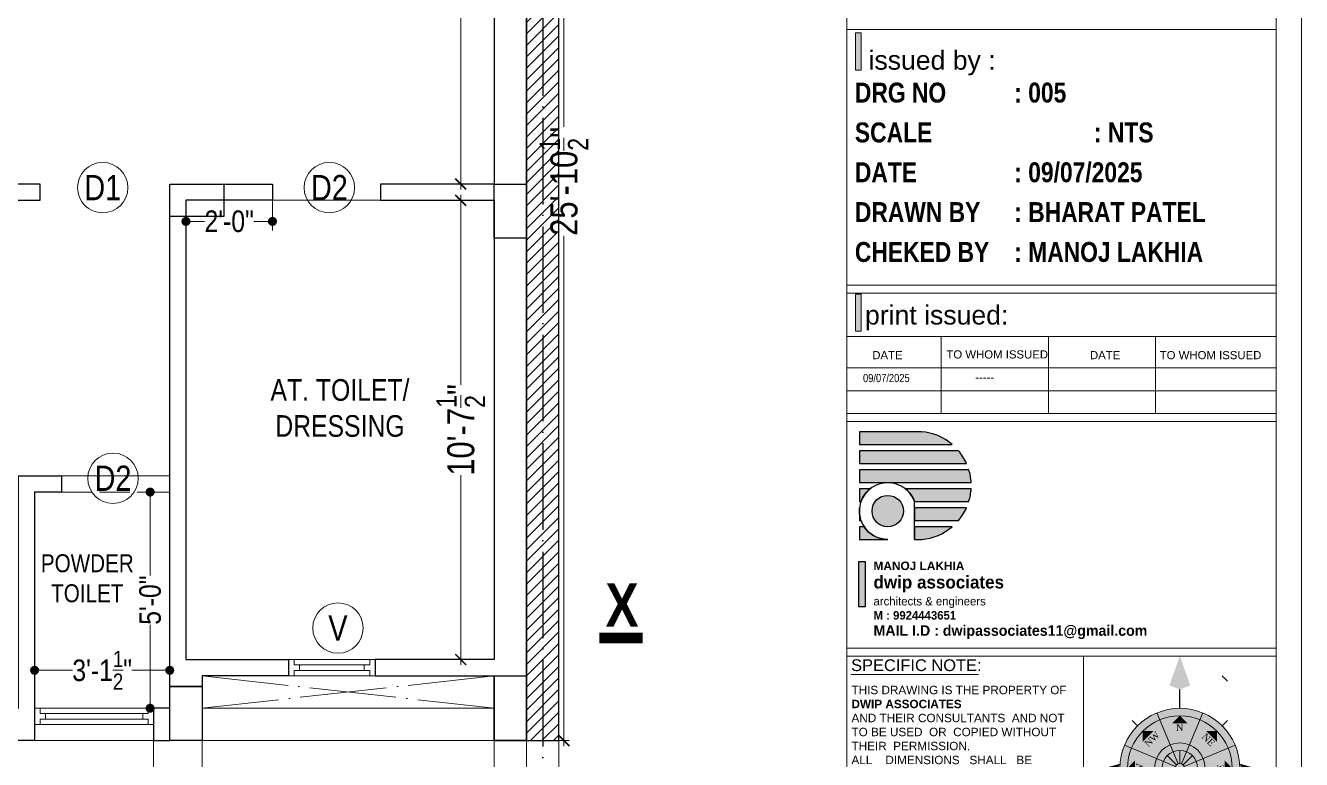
# Model space of a CAD drawing. Header units: millimetres. Extents: x 56222 to 163527, y -177397 to -121287.
# Drawn here: x 158563.5 to 158917.6, y -176637.9 to -176434.2 of the extents above; entities that cross this region are included whole.
import ezdxf
from ezdxf.enums import TextEntityAlignment as Align

# ---------------------------------------------------------------- set-up
doc = ezdxf.new("R2010")
doc.units = ezdxf.units.MM
doc.header["$MEASUREMENT"] = 0
doc.header["$PDMODE"] = 35
doc.linetypes.add('ACAD_ISO02W100', pattern=[15, 12, -3])
doc.linetypes.add('ACAD_ISO04W100', pattern=[30, 24, -3, 0, -3])
doc.layers.get('Defpoints').update_dxf_attribs({"color": 220})
for name, color, linetype, lineweight in [('COLUMN', 1, 'Continuous', 30), ('FIRST FLOOR ( DIM )', 250, 'Continuous', 9), ('GROUND FLOOR', 7, 'Continuous', 9), ('GROUND FLOOR  ( HATCH )', 251, 'Continuous', 9), ('GROUND FLOOR ( DW_RAIL )', 7, 'Continuous', 9), ('plot boundary', 26, 'Continuous', 30), ('SECOND FLOOR', 7, 'Continuous', 9), ('SECOND FLOOR  ( PLINE )', 251, 'Continuous', 30), ('SECOND FLOOR ( DIM )', 7, 'Continuous', 9), ('SECOND FLOOR ( PLine )', 7, 'Continuous', 30), ('SECOND FLOOR ( TEXT )', 7, 'Continuous', 9), ('SECTION', 7, 'Continuous', 9), ('STAIRCASE', 45, 'Continuous', 25), ('X_PLOT', 1, 'Continuous', 9), ('X_SHEET', 7, 'Continuous', 9)]:
    doc.layers.add(name, color=color, linetype=linetype, lineweight=lineweight)
doc.styles.add('Cn BT~6', font='swissc.ttf', dxfattribs={"height": 6})
doc.styles.add("Cn_BT_0'-0", font='swissc.ttf')
doc.styles.add('Cn_BT_7', font='swissc.ttf', dxfattribs={"height": 7})
doc.styles.add('Cn_BT_7½', font='swissc.ttf', dxfattribs={"height": 7.5})
doc.styles.add('DUTCH801', font='dutcheb.ttf', dxfattribs={"height": 6.5})
doc.styles.add('KATHA', font='swissc.ttf')
doc.styles.get("Standard").update_dxf_attribs({"font": 'arial.ttf', "height": 6})
doc.dimstyles.new('Cn BT~6', dxfattribs={"dimtxt": 0.18, "dimasz": 2.5, "dimexe": 2.5, "dimexo": 0, "dimgap": 0.09, "dimtad": 0, "dimdec": 3, "dimzin": 3, "dimdsep": 46, "dimlunit": 4, "dimtxsty": 'Cn BT~6', "dimblk": 'DOT', "dimcen": 0.09, "dimdle": 2, "dimclrd": 250, "dimclre": 250, "dimclrt": 5, "dimadec": 0, "dimazin": 0, "dimtfac": 0.75, "dimtdec": 3, "dimtofl": 0, "dimtmove": 0, "dimatfit": 3, "dimfxl": 1, "dimtolj": 1, "dimtzin": 0, "dimlwd": 15, "dimlwe": 15, "dimarcsym": 0})
doc.dimstyles.new('Cn_BT_7½', dxfattribs={"dimtxt": 9, "dimasz": 3, "dimexe": 1.5, "dimexo": 0, "dimgap": 0.09, "dimtad": 0, "dimdec": 3, "dimzin": 3, "dimdsep": 46, "dimlunit": 4, "dimtxsty": 'Cn_BT_7½', "dimblk": 'ARCHTICK', "dimcen": 0.09, "dimdle": 1.5, "dimclrd": 251, "dimclre": 251, "dimclrt": 14, "dimadec": 0, "dimazin": 0, "dimtfac": 0.75, "dimtdec": 3, "dimtofl": 0, "dimtmove": 0, "dimatfit": 3, "dimfxl": 0, "dimtolj": 1, "dimtzin": 0, "dimlwd": 15, "dimlwe": 15, "dimarcsym": 0})

# ---------------------------------------------------------------- blocks, each defined once
blk = doc.blocks.new('_ArchTick')
at = {"color": 0, "linetype": 'ByBlock', "const_width": 0.15}
blk.add_lwpolyline([(-0.5, -0.5), (0.5, 0.5)], dxfattribs=at)
blk = doc.blocks.new('*D403')
at = {"layer": 'Defpoints', "color": 0, "transparency": 16777216}
for p in [(158702.566966666, -176322.2007037727), (158698.066966666, -176632.7007037727), (158712.9553042001, -176632.7007037727)]:
    blk.add_point(p, dxfattribs=at)
at = {"layer": 'SECOND FLOOR ( DIM )', "color": 251, "lineweight": 15, "transparency": 16777216}
for p, q in [((158712.9553042001, -176320.7007037727), (158712.9553042001, -176462.2973920844)), ((158702.566966666, -176322.2007037727), (158714.4553042001, -176322.2007037727)), ((158712.9553042001, -176634.2007037727), (158712.9553042001, -176492.6040154611)), ((158698.066966666, -176632.7007037727), (158714.4553042001, -176632.7007037727))]:
    blk.add_line(p, q, dxfattribs=at)
at = {"layer": 'SECOND FLOOR ( DIM )', "color": 251, "lineweight": 15, "transparency": 16777216, "xscale": 3, "yscale": 3, "zscale": 3}
for p, rotation in [((158712.9553042001, -176322.2007037727), 90), ((158712.9553042001, -176632.7007037727), 270)]:
    blk.add_blockref('_ArchTick', p, dxfattribs=dict(at, rotation=rotation))
at = {"layer": 'SECOND FLOOR ( DIM )', "color": 14, "transparency": 16777216, "insert": (158712.9553042001, -176477.4507037727), "char_height": 7.5, "attachment_point": 5, "rotation": 90, "style": 'Cn_BT_7½'}
blk.add_mtext('\\A1;25\'-10{\\H0.750000x;\\S1/2;}"', dxfattribs=at)
blk = doc.blocks.new('*D402')
at = {"layer": 'Defpoints', "color": 0, "transparency": 16777216}
for p in [(158693.566966666, -176482.7007037727), (158684.3224684507, -176610.2007037727), (158693.566966666, -176610.2007037727)]:
    blk.add_point(p, dxfattribs=at)
at = {"layer": 'SECOND FLOOR ( DIM )', "color": 251, "lineweight": 15, "transparency": 16777216}
for p, q in [((158684.3224684507, -176481.2007037727), (158684.3224684507, -176533.9175219545)), ((158693.566966666, -176482.7007037727), (158682.8224684507, -176482.7007037727)), ((158684.3224684507, -176611.7007037727), (158684.3224684507, -176558.9838855909)), ((158693.566966666, -176610.2007037727), (158682.8224684507, -176610.2007037727))]:
    blk.add_line(p, q, dxfattribs=at)
at = {"layer": 'SECOND FLOOR ( DIM )', "color": 251, "lineweight": 15, "transparency": 16777216, "xscale": 3, "yscale": 3, "zscale": 3}
for p, rotation in [((158684.3224684507, -176482.7007037727), 90), ((158684.3224684507, -176610.2007037727), 270)]:
    blk.add_blockref('_ArchTick', p, dxfattribs=dict(at, rotation=rotation))
at = {"layer": 'SECOND FLOOR ( DIM )', "color": 14, "transparency": 16777216, "insert": (158684.3224684507, -176546.4507037727), "char_height": 7.5, "attachment_point": 5, "rotation": 90, "style": 'Cn_BT_7½'}
blk.add_mtext('\\A1;10\'-7{\\H0.750000x;\\S1/2;}"', dxfattribs=at)
blk = doc.blocks.new('*D401')
at = {"layer": 'Defpoints', "color": 0, "transparency": 16777216}
for p in [(158693.566966666, -176326.7007037727), (158684.3224684507, -176478.2007037727), (158693.566966666, -176478.2007037727)]:
    blk.add_point(p, dxfattribs=at)
at = {"layer": 'SECOND FLOOR ( DIM )', "color": 251, "lineweight": 15, "transparency": 16777216}
for p, q in [((158684.3224684507, -176325.2007037727), (158684.3224684507, -176389.9175219546)), ((158693.566966666, -176326.7007037727), (158682.8224684507, -176326.7007037727)), ((158684.3224684507, -176479.7007037727), (158684.3224684507, -176414.9838855909)), ((158693.566966666, -176478.2007037727), (158682.8224684507, -176478.2007037727))]:
    blk.add_line(p, q, dxfattribs=at)
at = {"layer": 'SECOND FLOOR ( DIM )', "color": 251, "lineweight": 15, "transparency": 16777216, "xscale": 3, "yscale": 3, "zscale": 3}
for p, rotation in [((158684.3224684507, -176326.7007037727), 90), ((158684.3224684507, -176478.2007037727), 270)]:
    blk.add_blockref('_ArchTick', p, dxfattribs=dict(at, rotation=rotation))
at = {"layer": 'SECOND FLOOR ( DIM )', "color": 14, "transparency": 16777216, "insert": (158684.3224684507, -176402.4507037727), "char_height": 7.5, "attachment_point": 5, "rotation": 90, "style": 'Cn_BT_7½'}
blk.add_mtext('\\A1;12\'-7{\\H0.750000x;\\S1/2;}"', dxfattribs=at)
blk = doc.blocks.new('NORTH')
h = blk.add_hatch(color=9)
h.set_gradient(color1=(201, 201, 201), color2=(237, 237, 237), one_color=1, tint=0.9300000071525574, name='SPHERICAL')
edge = h.paths.add_edge_path()
edge.add_arc((329168.3621632035, -156620.0577519589), 24.14051075117318, 0, 360)
at = {"layer": 'X_SHEET'}
for color, points in [(224, [(329168.3937840788, -156574.8264257577), (329168.3734990569, -156588.3563374316), (329164.1479372866, -156586.6587594029)]), (230, [(329172.604132083, -156586.6714375416), (329168.3734990569, -156588.3563374316), (329168.3937840788, -156574.8264257577)]), (47, [(329165.3133689479, -156601.9569072046), (329168.3621632043, -156598.9172412079), (329171.4018292008, -156601.9660354646)]), (47, [(329153.429538835, -156609.3919497874), (329153.4359934898, -156605.0867582552), (329157.7411850221, -156605.0932129096)]), (47, [(329179.0279653758, -156605.1251275897), (329183.333156908, -156605.1315822445), (329183.3267022532, -156609.4367737767)]), (224, [(329143.4240205843, -156619.9287936278), (329144.2671044365, -156618.2362868549), (329138.3503037065, -156619.9364005112)]), (230, [(329144.2721756926, -156621.6187647733), (329143.4240205843, -156619.9287936278), (329138.3503037065, -156619.9364005112)]), (47, [(329147.2216738365, -156620.0292261466), (329150.2704680939, -156616.9895601498), (329150.2613398336, -156623.078020403)]), (47, [(329186.4538796975, -156623.0974179562), (329186.4630079575, -156617.0089577027), (329189.502673954, -156620.0577519591)]), (230, [(329192.4521507145, -156621.6187647733), (329193.3003058228, -156619.9287936278), (329198.3740227006, -156619.9364005112)]), (224, [(329193.3003058228, -156619.9287936278), (329192.4572219706, -156618.2362868549), (329198.3740227006, -156619.9364005112)]), (47, [(329153.3911695001, -156634.9839216731), (329153.3976241551, -156630.6787301413), (329157.6963610327, -156634.9903763278)]), (47, [(329178.9831413864, -156635.0222910077), (329183.2947875729, -156630.7235541302), (329183.2883329185, -156635.0287456625)]), (47, [(329171.3792621133, -156638.1585729527), (329165.2908018605, -156638.149444693), (329168.3304678571, -156641.1982389501)]), (230, [(329166.6755984594, -156644.1335473365), (329168.3655696049, -156644.9817024448), (329168.3579627215, -156650.0554193226)]), (224, [(329168.3655696049, -156644.9817024448), (329170.0580763778, -156644.1386185926), (329168.3579627215, -156650.0554193226)])]:
    blk.add_hatch(color=color, dxfattribs=at).paths.add_polyline_path(points)
at = {"color": 254, "lineweight": 5}
for p, q in [((329185.432082057, -156582.8466500555), (329187.5534024005, -156584.9679703991)), ((329167.0348499589, -156618.7304387143), (329163.2884406234, -156614.9840293787)), ((329168.3621632035, -156618.1806475668), (329168.3621632035, -156612.8824246743)), ((329169.6894764482, -156618.7304387143), (329173.4358857837, -156614.9840293787)), ((329166.4850588114, -156620.0577519589), (329161.186835919, -156620.0577519589)), ((329170.2392675956, -156620.0577519589), (329175.5374904882, -156620.0577519589)), ((329167.0348499589, -156621.3850652036), (329163.2884406234, -156625.1314745391)), ((329168.3621632035, -156621.934856351), (329168.3621632035, -156627.2330792435)), ((329169.6894764482, -156621.3850652036), (329173.4358857837, -156625.1314745391))]:
    blk.add_line(p, q, dxfattribs=at)
at = {"color": 250, "lineweight": 9}
for p, q in [((329167.6438264519, -156618.3235336306), (329159.1239896908, -156597.7548281713)), ((329169.0804999553, -156618.3235336306), (329177.6003367161, -156597.7548281712)), ((329151.3035802034, -156602.9878331054), (329149.1822598599, -156600.8665127618)), ((329185.432082057, -156602.9878331054), (329187.5534024005, -156600.8665127618)), ((329146.0592394161, -156610.8195784457), (329166.6279448753, -156619.3394152072)), ((329170.0963815318, -156619.3394152072), (329190.665086991, -156610.8195784457)), ((329146.0592394161, -156629.2959254722), (329166.6279448753, -156620.7760887106)), ((329170.0963815318, -156620.7760887106), (329190.665086991, -156629.2959254722)), ((329159.1239896906, -156642.3606757465), (329167.643826452, -156621.7919702872)), ((329177.6003367164, -156642.3606757465), (329169.0804999552, -156621.7919702872)), ((329151.3035802034, -156637.1276708124), (329149.1822598599, -156639.248991156)), ((329185.432082057, -156637.1276708124), (329187.5534024005, -156639.248991156))]:
    blk.add_line(p, q, dxfattribs=at)
at = {"color": 1}
blk.add_line((329171.108042077, -156626.6868899763), (329169.0804999553, -156621.7919702872), dxfattribs=at)
at = {"lineweight": 9}
for radius in [24.14051075117318, 21.14051075117984, 10.17532728460417, 7.17532728461083, 1.877104392100591]:
    blk.add_circle((329168.3621632035, -156620.0577519589), radius, dxfattribs=at)
at = {"layer": 'X_SHEET', "color": 29, "linetype": 'Continuous', "lineweight": 25}
blk.add_line((329168.3621632035, -156595.9172412077), (329168.3734990569, -156588.3563374316), dxfattribs=at)
at = {"layer": 'X_SHEET', "color": 26, "linetype": 'ByBlock', "lineweight": -2, "style": 'DUTCH801'}
for s, rotation, p in [('NW', 44.91409808832454, (329156.1914607405, -156607.3916111174)), ('N', 359.9140980894007, (329168.303544484, -156602.3570721998)), ('SE', 44.91409808832454, (329178.9328209858, -156630.5113682479)), ('S', 359.9140980894007, (329168.4133798605, -156634.9479959616))]:
    blk.add_text(s, height=2.7, rotation=rotation, dxfattribs=at).set_placement(p, align=Align.TOP_CENTER)
for s, rotation, p in [('NE', 314.9140980888976, (329178.9289929538, -156609.5513213008)), ('W', 89.91409808963222, (329153.4522928761, -156619.9590685183)), ('E', 89.91409808963222, (329186.0556431458, -156619.7610153191)), ('SW', 314.9140980888976, (329156.3279463934, -156632.6537724308))]:
    blk.add_text(s, height=2.7, rotation=rotation, dxfattribs=at).set_placement(p, align=Align.CENTER)
blk = doc.blocks.new('logo')
at = {"layer": 'STAIRCASE', "linetype": 'Continuous', "ltscale": 15}
h = blk.add_hatch(color=0, dxfattribs=at)
edge = h.paths.add_edge_path()
edge.add_line((52190.17701092365, -8438.837444591703), (52131.53455873378, -8438.837444591703))
edge.add_line((52131.53455873378, -8438.837444591703), (52131.53455873378, -8450.837444591703))
edge.add_line((52131.53455873378, -8450.837444591703), (52219.13353665334, -8450.837444591703))
edge.add_arc((52186.07938607487, -8489.66187546931), 50.98934499907119, 49.58975698155604, 85.39060465791819)
edge = h.paths.add_edge_path()
edge.add_line((52225.03581458451, -8456.763395546865), (52131.53455873378, -8456.763395546865))
edge.add_line((52131.53455873378, -8456.763395546865), (52131.53455873378, -8468.763395546865))
edge.add_line((52131.53455873378, -8468.763395546865), (52232.58924352859, -8468.763395546865))
edge.add_arc((52186.07938607487, -8489.66187546932), 50.98934499907353, 24.19602448674761, 40.1808997135473)
edge = h.paths.add_edge_path()
edge.add_line((52234.82091538775, -8474.689346502026), (52131.53455873378, -8474.689346502026))
edge.add_line((52131.53455873378, -8474.689346502026), (52131.53455873378, -8486.689346502026))
edge.add_line((52131.53455873378, -8486.689346502026), (52236.98201248032, -8486.689346502026))
edge.add_arc((52186.07938607487, -8489.661875469319), 50.98934499907579, 3.342070423068783, 17.07602453624784)
edge = h.paths.add_edge_path()
edge.add_line((52236.98312466052, -8492.615297457187), (52174.84297450418, -8492.615297457187))
edge.add_arc((52158.31490960281, -8513.686848498464), 26.78035086904048, 19.80006977347449, 51.890136656870425, ccw=False)
edge.add_line((52183.51201567423, -8504.615297457187), (52234.82678061332, -8504.615297457187))
edge.add_arc((52186.07938607487, -8489.66187546931), 50.98934499906755, 342.9464344103156, 356.6794360763926)
edge = h.paths.add_edge_path()
edge.add_line((52232.59782423588, -8510.541248412348), (52183.51201567423, -8510.541248412348))
edge.add_line((52183.51201567423, -8510.541248412348), (52183.51201567423, -8522.541248412348))
edge.add_line((52183.51201567423, -8522.541248412348), (52225.0519422947, -8522.541248412348))
edge.add_arc((52186.07938607487, -8489.66187546933), 50.98934499906079, 319.847196360396, 335.8275113473365)
edge = h.paths.add_edge_path()
edge.add_line((52219.15596601582, -8528.46719936751), (52183.51201567423, -8528.46719936751))
edge.add_line((52183.51201567423, -8528.46719936751), (52183.51201567423, -8540.46719936751))
edge.add_line((52183.51201567423, -8540.46719936751), (52190.40747653529, -8540.46719936751))
edge.add_arc((52186.07938607487, -8489.661875469317), 50.98934499906522, 274.8692539683935, 310.44335165766)
edge = h.paths.add_edge_path()
edge.add_line((52135.98268130251, -8528.46719936751), (52131.53455873377, -8528.46719936751))
edge.add_line((52131.53455873377, -8528.46719936751), (52131.53455873377, -8540.46719936751))
edge.add_line((52131.53455873377, -8540.46719936751), (52158.31490960281, -8540.46719936751))
edge.add_arc((52158.31490960281, -8513.686848498468), 26.78035086904129, 213.4981649148924, 270, ccw=False)
edge = h.paths.add_edge_path()
edge.add_line((52131.53455873377, -8513.686848498492), (52131.53455873377, -8522.541248412348))
edge.add_line((52131.53455873377, -8522.541248412348), (52133.04067776811, -8522.541248412348))
edge.add_arc((52158.31490960281, -8513.686848498477), 26.78035086904143, 180.0000000000311, 199.3070467286024, ccw=False)
edge = h.paths.add_edge_path()
edge.add_line((52131.71994028967, -8510.541248412348), (52131.53455873377, -8510.541248412348))
edge.add_line((52131.53455873377, -8510.541248412348), (52131.53455873377, -8513.686848498484))
edge.add_arc((52158.31490960281, -8513.686848498512), 26.78035086904129, 173.2545084101257, 179.9999999999416, ccw=False)
edge = h.paths.add_edge_path()
edge.add_line((52141.78684470145, -8492.615297457187), (52131.53455873378, -8492.615297457187))
edge.add_line((52131.53455873378, -8492.615297457187), (52131.53455873377, -8504.615297457187))
edge.add_line((52131.53455873377, -8504.615297457187), (52133.11780353139, -8504.615297457187))
edge.add_arc((52158.31490960281, -8513.686848498464), 26.7803508690404, 128.1098633431295, 160.1999302265254, ccw=False)
edge = h.paths.add_edge_path()
edge.add_arc((52158.31490960281, -8513.686848498468), 14.78035086904056, 0, 360)
at = {"layer": 'STAIRCASE', "color": 0, "linetype": 'Continuous', "ltscale": 15}
blk.add_line((52183.51201567423, -8540.46719936751), (52183.51201567423, -8504.615297457187), dxfattribs=at)
for points in [[(52190.17701092365, -8438.837444591703), (52131.53455873378, -8438.837444591703), (52131.53455873378, -8450.837444591703), (52219.13353665334, -8450.837444591703, 0.157493798181066)], [(52225.03581458451, -8456.763395546865), (52131.53455873378, -8456.763395546865), (52131.53455873378, -8468.763395546865), (52232.58924352859, -8468.763395546865, 0.06986049528061673)], [(52234.82091538775, -8474.689346502026), (52131.53455873378, -8474.689346502026), (52131.53455873378, -8486.689346502026), (52236.98201248032, -8486.689346502026, 0.05999751561566156)], [(52141.78684470145, -8492.615297457187), (52131.53455873378, -8492.615297457187), (52131.53455873377, -8504.615297457187), (52133.11780353139, -8504.615297457187, -0.1409416100228862)], [(52236.98312466052, -8492.615297457187), (52174.84297450418, -8492.615297457187, -0.1409416100228862), (52183.51201567423, -8504.615297457187), (52234.82678061332, -8504.615297457187, 0.05999334482245701)], [(52131.71994028967, -8510.541248412348), (52131.53455873377, -8510.541248412348), (52131.53455873377, -8513.686848498484, -0.02944126149860299)], [(52131.53455873377, -8513.686848498492), (52131.53455873377, -8522.541248412348), (52133.04067776811, -8522.541248412348, -0.08444273766313098)], [(52232.59782423588, -8510.541248412348), (52183.51201567423, -8510.541248412348), (52183.51201567423, -8522.541248412348), (52225.0519422947, -8522.541248412348, 0.06984050039736454)], [(52135.98268130251, -8528.46719936751), (52131.53455873377, -8528.46719936751), (52131.53455873377, -8540.46719936751), (52158.31490960281, -8540.46719936751, -0.251655065199232)], [(52219.15596601582, -8528.46719936751), (52183.51201567423, -8528.46719936751), (52183.51201567423, -8540.46719936751), (52190.40747653529, -8540.46719936751, 0.1564800313930307)]]:
    blk.add_lwpolyline(points, format="xyb", close=True, dxfattribs=at)
blk.add_circle((52158.31490960281, -8513.686848498468), 14.78035086904056, dxfattribs=at)
blk.add_arc((52158.31490960281, -8513.686848498468), 26.78035086904056, 19.8000697734819, 270, dxfattribs=at)
blk = doc.blocks.new('*D393')
at = {"layer": 'Defpoints', "color": 0, "transparency": 16777216}
for p in [(158599.066966666, -176632.7007037727), (158612.566966666, -176632.7007037727), (158612.566966666, -176644.8731624866)]:
    blk.add_point(p, dxfattribs=at)
at = {"layer": 'SECOND FLOOR ( DIM )', "color": 251, "lineweight": 15, "transparency": 16777216}
for p, q in [((158599.066966666, -176632.7007037727), (158599.066966666, -176646.3731624866)), ((158612.566966666, -176632.7007037727), (158612.566966666, -176646.3731624866)), ((158597.566966666, -176644.8731624866), (158614.066966666, -176644.8731624866)), ((158605.816966666, -176644.8731624866), (158606.0431490628, -176654.1546713114)), ((158606.0431490628, -176654.1546713114), (158606.2231490628, -176654.1546713114))]:
    blk.add_line(p, q, dxfattribs=at)
at = {"layer": 'SECOND FLOOR ( DIM )', "color": 251, "lineweight": 15, "transparency": 16777216, "xscale": 3, "yscale": 3, "zscale": 3, "rotation": 180}
blk.add_blockref('_ArchTick', (158599.066966666, -176644.8731624866), dxfattribs=at)
at = {"layer": 'SECOND FLOOR ( DIM )', "color": 251, "lineweight": 15, "transparency": 16777216, "xscale": 3, "yscale": 3, "zscale": 3}
blk.add_blockref('_ArchTick', (158612.566966666, -176644.8731624866), dxfattribs=at)
at = {"layer": 'SECOND FLOOR ( DIM )', "color": 14, "transparency": 16777216, "insert": (158616.2725646472, -176654.1546713114), "char_height": 7.5, "attachment_point": 5, "style": 'Cn_BT_7½'}
blk.add_mtext('\\A1;1\'-1{\\H0.750000x;\\S1/2;}"', dxfattribs=at)
blk = doc.blocks.new('*D392')
at = {"layer": 'Defpoints', "color": 0, "transparency": 16777216}
for p in [(158612.566966666, -176632.7007037727), (158693.566966666, -176632.7007037727), (158693.566966666, -176644.8731624866)]:
    blk.add_point(p, dxfattribs=at)
at = {"layer": 'SECOND FLOOR ( DIM )', "color": 251, "lineweight": 15, "transparency": 16777216}
for p, q in [((158612.566966666, -176632.7007037727), (158612.566966666, -176646.3731624866)), ((158693.566966666, -176632.7007037727), (158693.566966666, -176646.3731624866)), ((158611.066966666, -176644.8731624866), (158644.5492069257, -176644.8731624866)), ((158695.066966666, -176644.8731624866), (158661.5847264063, -176644.8731624866))]:
    blk.add_line(p, q, dxfattribs=at)
at = {"layer": 'SECOND FLOOR ( DIM )', "color": 251, "lineweight": 15, "transparency": 16777216, "xscale": 3, "yscale": 3, "zscale": 3, "rotation": 180}
blk.add_blockref('_ArchTick', (158612.566966666, -176644.8731624866), dxfattribs=at)
at = {"layer": 'SECOND FLOOR ( DIM )', "color": 251, "lineweight": 15, "transparency": 16777216, "xscale": 3, "yscale": 3, "zscale": 3}
blk.add_blockref('_ArchTick', (158693.566966666, -176644.8731624866), dxfattribs=at)
at = {"layer": 'SECOND FLOOR ( DIM )', "color": 14, "transparency": 16777216, "insert": (158653.066966666, -176644.8731624866), "char_height": 7.5, "attachment_point": 5, "style": 'Cn_BT_7½'}
blk.add_mtext('\\A1;6\'-9"', dxfattribs=at)
blk = doc.blocks.new('*D391')
at = {"layer": 'Defpoints', "color": 0, "transparency": 16777216}
for p in [(158693.566966666, -176632.7007037727), (158702.566966666, -176632.7007037727), (158702.566966666, -176644.8731624866)]:
    blk.add_point(p, dxfattribs=at)
at = {"layer": 'SECOND FLOOR ( DIM )', "color": 251, "lineweight": 15, "transparency": 16777216}
for p, q in [((158693.566966666, -176632.7007037727), (158693.566966666, -176646.3731624866)), ((158702.566966666, -176632.7007037727), (158702.566966666, -176646.3731624866)), ((158692.066966666, -176644.8731624866), (158694.412031601, -176644.8731624866)), ((158704.066966666, -176644.8731624866), (158701.7219017309, -176644.8731624866))]:
    blk.add_line(p, q, dxfattribs=at)
at = {"layer": 'SECOND FLOOR ( DIM )', "color": 251, "lineweight": 15, "transparency": 16777216, "xscale": 3, "yscale": 3, "zscale": 3, "rotation": 180}
blk.add_blockref('_ArchTick', (158693.566966666, -176644.8731624866), dxfattribs=at)
at = {"layer": 'SECOND FLOOR ( DIM )', "color": 251, "lineweight": 15, "transparency": 16777216, "xscale": 3, "yscale": 3, "zscale": 3}
blk.add_blockref('_ArchTick', (158702.566966666, -176644.8731624866), dxfattribs=at)
at = {"layer": 'SECOND FLOOR ( DIM )', "color": 14, "transparency": 16777216, "insert": (158698.066966666, -176644.8731624866), "char_height": 7.5, "attachment_point": 5, "style": 'Cn_BT_7½'}
blk.add_mtext('\\A1;9"', dxfattribs=at)
blk = doc.blocks.new('_Dot')
at = {"color": 0, "linetype": 'ByBlock', "lineweight": -2}
blk.add_line((-0.5, 0), (-1, 0), dxfattribs=at)
at = {"color": 0, "linetype": 'ByBlock', "const_width": 0.5}
blk.add_lwpolyline([(-0.25, 0, 1), (0.25, 0, 1)], format="xyb", close=True, dxfattribs=at)
blk = doc.blocks.new('*D388')
at = {"layer": 'Defpoints', "color": 0, "transparency": 16777216}
for p in [(158566.066966666, -176605.7007037727), (158603.566966666, -176605.7007037727), (158603.566966666, -176613.174989566)]:
    blk.add_point(p, dxfattribs=at)
at = {"layer": 'SECOND FLOOR ( DIM )', "color": 250, "lineweight": 15, "transparency": 16777216}
for p, q in [((158566.066966666, -176605.7007037727), (158566.066966666, -176615.674989566)), ((158603.566966666, -176605.7007037727), (158603.566966666, -176615.674989566)), ((158568.566966666, -176613.174989566), (158576.6191744582, -176613.174989566)), ((158601.066966666, -176613.174989566), (158593.0147588738, -176613.174989566))]:
    blk.add_line(p, q, dxfattribs=at)
at = {"layer": 'SECOND FLOOR ( DIM )', "color": 250, "lineweight": 15, "transparency": 16777216, "xscale": 2.5, "yscale": 2.5, "zscale": 2.5, "rotation": 180}
blk.add_blockref('_Dot', (158566.066966666, -176613.174989566), dxfattribs=at)
at = {"layer": 'SECOND FLOOR ( DIM )', "color": 250, "lineweight": 15, "transparency": 16777216, "xscale": 2.5, "yscale": 2.5, "zscale": 2.5}
blk.add_blockref('_Dot', (158603.566966666, -176613.174989566), dxfattribs=at)
at = {"layer": 'SECOND FLOOR ( DIM )', "color": 5, "transparency": 16777216, "insert": (158584.816966666, -176613.174989566), "char_height": 6, "attachment_point": 5, "style": 'Cn BT~6'}
blk.add_mtext('\\A1;3\'-1{\\H0.750000x;\\S1/2;}"', dxfattribs=at)
blk = doc.blocks.new('*D387')
at = {"layer": 'Defpoints', "color": 0, "transparency": 16777216}
for p in [(158598.1306848388, -176563.7007037727), (158603.566966666, -176563.7007037727), (158603.566966666, -176623.7007037727)]:
    blk.add_point(p, dxfattribs=at)
at = {"layer": 'SECOND FLOOR ( DIM )', "color": 250, "lineweight": 15, "transparency": 16777216}
for p, q in [((158603.566966666, -176563.7007037727), (158595.6306848388, -176563.7007037727)), ((158598.1306848388, -176566.2007037727), (158598.1306848388, -176586.8529115649)), ((158598.1306848388, -176621.2007037727), (158598.1306848388, -176600.5484959805)), ((158603.566966666, -176623.7007037727), (158595.6306848388, -176623.7007037727))]:
    blk.add_line(p, q, dxfattribs=at)
at = {"layer": 'SECOND FLOOR ( DIM )', "color": 250, "lineweight": 15, "transparency": 16777216, "xscale": 2.5, "yscale": 2.5, "zscale": 2.5}
for p, rotation in [((158598.1306848388, -176563.7007037727), 90), ((158598.1306848388, -176623.7007037727), 270)]:
    blk.add_blockref('_Dot', p, dxfattribs=dict(at, rotation=rotation))
at = {"layer": 'SECOND FLOOR ( DIM )', "color": 5, "transparency": 16777216, "insert": (158598.1306848388, -176593.7007037727), "char_height": 6, "attachment_point": 5, "rotation": 90, "style": 'Cn BT~6'}
blk.add_mtext('\\A1;5\'-0"', dxfattribs=at)
blk = doc.blocks.new('*D385')
at = {"layer": 'Defpoints', "color": 0, "transparency": 16777216}
for p in [(158608.066966666, -176482.7007037727), (158632.066966666, -176482.7007037727), (158632.066966666, -176488.565923721)]:
    blk.add_point(p, dxfattribs=at)
at = {"layer": 'SECOND FLOOR ( DIM )', "color": 250, "lineweight": 15, "transparency": 16777216}
for p, q in [((158608.066966666, -176482.7007037727), (158608.066966666, -176491.065923721)), ((158632.066966666, -176482.7007037727), (158632.066966666, -176491.065923721)), ((158610.566966666, -176488.565923721), (158613.2386549776, -176488.565923721)), ((158629.566966666, -176488.565923721), (158626.8952783543, -176488.565923721))]:
    blk.add_line(p, q, dxfattribs=at)
at = {"layer": 'SECOND FLOOR ( DIM )', "color": 250, "lineweight": 15, "transparency": 16777216, "xscale": 2.5, "yscale": 2.5, "zscale": 2.5, "rotation": 180}
blk.add_blockref('_Dot', (158608.066966666, -176488.565923721), dxfattribs=at)
at = {"layer": 'SECOND FLOOR ( DIM )', "color": 250, "lineweight": 15, "transparency": 16777216, "xscale": 2.5, "yscale": 2.5, "zscale": 2.5}
blk.add_blockref('_Dot', (158632.066966666, -176488.565923721), dxfattribs=at)
at = {"layer": 'SECOND FLOOR ( DIM )', "color": 5, "transparency": 16777216, "insert": (158620.066966666, -176488.565923721), "char_height": 6, "attachment_point": 5, "style": 'Cn BT~6'}
blk.add_mtext('\\A1;2\'-0"', dxfattribs=at)

msp = doc.modelspace()

# ---------------------------------------------------------------- hatches: boundary and pattern name
at = {"layer": 'GROUND FLOOR  ( HATCH )'}
h = msp.add_hatch(dxfattribs=at)
h.set_pattern_fill('ANSI31', color=6, scale=18, style=0)
h.set_pattern_definition([(45, (42170.88101755944, -14013.52631788212), (-1.590990257669732, 1.590990257669732), [])])
h.paths.add_polyline_path([(158711.5669556173, -176289.2007037727), (158702.5669666659, -176289.2007037727), (158702.5669666659, -176632.7007148213), (158711.5669556173, -176632.7007148213)])
at = {"layer": 'STAIRCASE', "linetype": 'Continuous', "ltscale": 15}
msp.add_hatch(color=251, dxfattribs=at).paths.add_polyline_path([(158794.806949949, -176583.0019551351), (158796.5278026379, -176583.0019551351), (158796.5278026379, -176595.587196007), (158794.806949949, -176595.587196007)])
at = {"layer": 'X_SHEET', "ltscale": 0.25}
h = msp.add_hatch(color=0, dxfattribs=at)
h.dxf.hatch_style = 1
h.paths.add_polyline_path([(158795.4348982169, -176436.2671085034), (158793.8328383226, -176436.2671085034), (158793.8328383226, -176446.5713185876), (158795.4348982169, -176446.5713185876)])
h = msp.add_hatch(color=0, dxfattribs=at)
h.dxf.hatch_style = 1
h.paths.add_polyline_path([(158795.4314664269, -176508.7400238195), (158793.8294065327, -176508.7400238195), (158793.8294065327, -176519.0442339038), (158795.4314664269, -176519.0442339038)])

# ---------------------------------------------------------------- linework, layer by layer
at = {"layer": 'COLUMN'}
for points in [[(158618.5669530368, -176478.2007037727), (158618.5669530368, -176487.2007037727), (158603.5669530368, -176487.2007037727), (158603.5669530368, -176478.2007037727)], [(158693.5669530368, -176478.2007037727), (158702.5669530368, -176478.2007037727), (158702.5669530368, -176493.2007037727), (158693.5669530368, -176493.2007037727)], [(158693.566966666, -176614.7007037727), (158702.566966666, -176614.7007037727), (158702.566966666, -176632.7007037727), (158693.566966666, -176632.7007037727)], [(158603.566966666, -176617.7007148213), (158612.566966666, -176617.7007148213), (158612.566966666, -176632.7007037727), (158603.566966666, -176632.7007037727)]]:
    msp.add_lwpolyline(points, close=True, dxfattribs=at)
at = {"layer": 'FIRST FLOOR ( DIM )', "color": 5}
for centre in [(158584.9749851432, -176479.1848765025), (158647.8591345843, -176479.1848765025), (158587.8186065571, -176559.8697481232), (158650.2400703088, -176601.4559278707)]:
    msp.add_circle(centre, 7, dxfattribs=at)
at = {"layer": 'GROUND FLOOR'}
for p, q in [((158702.5669530368, -176249.1518406088), (158702.5669530368, -176770.0846510917)), ((158711.566966666, -176249.1518406088), (158711.566966666, -176770.0846510917)), ((158636.566966666, -176610.2007037727), (158636.566966666, -176614.7007037727)), ((158660.566966666, -176610.2007037727), (158660.566966666, -176614.7007037727))]:
    msp.add_line(p, q, dxfattribs=at)
at = {"layer": 'GROUND FLOOR', "color": 1, "linetype": 'ACAD_ISO04W100'}
msp.add_line((158707.066966666, -176249.1518406088), (158707.066966666, -176632.7007037727), dxfattribs=at)
at = {"layer": 'GROUND FLOOR', "color": 6, "lineweight": 30}
msp.add_lwpolyline([(158711.5669556173, -176289.2007037727), (158702.5669666659, -176289.2007037727), (158702.5669666659, -176632.7007148213), (158711.5669556173, -176632.7007148213)], close=True, dxfattribs=at)
at = {"layer": 'GROUND FLOOR ( DW_RAIL )'}
for points in [[(158660.566966666, -176610.2007037727), (158659.066966666, -176610.2007037727), (158659.066966666, -176611.7007037727), (158657.566966666, -176611.7007037727), (158657.566966666, -176613.2007037729), (158639.566966666, -176613.2007037729), (158639.566966666, -176611.7007037729), (158638.066966666, -176611.7007037729), (158638.066966666, -176610.2007037728), (158636.566966666, -176610.2007037729), (158636.566966666, -176614.7007037728), (158638.066966666, -176614.7007037728), (158638.066966666, -176613.2007037725), (158639.566966666, -176613.2007037729), (158639.566966666, -176611.7007037729), (158657.566966666, -176611.7007037729), (158657.566966666, -176613.2007037729), (158659.066966666, -176613.2007037729), (158659.066966666, -176614.7007037727), (158660.566966666, -176614.7007037727), (158660.566966666, -176610.2007037727), (158636.566966666, -176610.2007037728), (158636.566966666, -176614.7007037728), (158660.566966666, -176614.7007037727)], [(158599.066966666, -176623.7007037725), (158597.566966666, -176623.7007037725), (158597.566966666, -176625.2007037725), (158596.066966666, -176625.2007037725), (158596.066966666, -176626.7007037726), (158569.066966666, -176626.7007037727), (158569.066966666, -176625.2007037727), (158567.566966666, -176625.2007037727), (158567.566966666, -176623.7007037726), (158566.066966666, -176623.7007037727), (158566.066966666, -176628.2007037726), (158567.566966666, -176628.2007037726), (158567.566966666, -176626.7007037723), (158569.066966666, -176626.7007037727), (158569.066966666, -176625.2007037727), (158596.066966666, -176625.2007037726), (158596.066966666, -176626.7007037726), (158597.566966666, -176626.7007037726), (158597.566966666, -176628.2007037725), (158599.066966666, -176628.2007037725), (158599.066966666, -176623.7007037725), (158566.066966666, -176623.7007037726), (158566.066966666, -176628.2007037726), (158599.066966666, -176628.2007037725)]]:
    msp.add_lwpolyline(points, close=True, dxfattribs=at)
at = {"layer": 'plot boundary', "color": 251, "ltscale": 0.25}
msp.add_lwpolyline([(158794.806949949, -176583.0019551351), (158796.5278026379, -176583.0019551351), (158796.5278026379, -176595.587196007), (158794.806949949, -176595.587196007)], close=True, dxfattribs=at)
at = {"layer": 'SECOND FLOOR'}
for p, q in [((158693.566966666, -176326.7007037727), (158693.566966666, -176478.2007037727)), ((158525.566966666, -176478.2007037727), (158567.566966666, -176478.2007037727)), ((158567.566966666, -176478.2007037727), (158567.566966666, -176482.7007037727)), ((158603.566966666, -176478.2007037727), (158603.566966666, -176632.7007037727)), ((158603.566966666, -176478.2007037727), (158632.066966666, -176478.2007037727)), ((158632.066966666, -176478.2007037727), (158632.066966666, -176482.7007037727)), ((158662.066966666, -176478.2007037727), (158693.566966666, -176478.2007037727)), ((158662.066966666, -176478.2007037727), (158662.066966666, -176482.7007037727)), ((158501.566966666, -176482.7007037727), (158567.566966666, -176482.7007037727)), ((158608.066966666, -176482.7007037727), (158608.0669666659, -176610.2007037727)), ((158608.066966666, -176482.7007037727), (158693.566966666, -176482.7007037727)), ((158693.566966666, -176482.7007037727), (158693.566966666, -176610.2007037727)), ((158603.566966666, -176559.2007037727), (158561.566966666, -176559.2007037727)), ((158573.566966666, -176559.2007037727), (158573.566966666, -176563.7007037727)), ((158573.566966666, -176563.7007037727), (158566.066966666, -176563.7007037727)), ((158566.066966666, -176563.7007037727), (158566.066966666, -176632.7007037727)), ((158608.066966666, -176610.2007037727), (158693.566966666, -176610.2007037727)), ((158612.5669666654, -176614.7007037727), (158693.566966666, -176614.7007037727)), ((158693.566966666, -176614.7007037728), (158693.566966666, -176632.7007037727)), ((158603.566966666, -176623.7007037727), (158566.066966666, -176623.7007037727)), ((158599.066966666, -176623.7007037727), (158599.066966666, -176632.7007037727)), ((158693.566966666, -176623.7007037727), (158612.5669666666, -176623.7007037727)), ((158702.566966666, -176632.7007037727), (158456.566966666, -176632.7007037727))]:
    msp.add_line(p, q, dxfattribs=at)
at = {"layer": 'SECOND FLOOR', "linetype": 'ACAD_ISO02W100', "ltscale": 0.7}
msp.add_line((158573.566966666, -176563.7007037727), (158603.566966666, -176563.7007037727), dxfattribs=at)
at = {"layer": 'SECOND FLOOR', "color": 1, "linetype": 'ACAD_ISO04W100'}
for p, q in [((158612.566966666, -176614.7007037728), (158693.566966666, -176623.7007037728)), ((158693.566966666, -176614.7007037728), (158612.566966666, -176623.7007037728))]:
    msp.add_line(p, q, dxfattribs=at)
at = {"layer": 'SECOND FLOOR  ( PLINE )'}
for points in [[(158597.566966666, -176322.2007037727), (158465.566966666, -176322.2007037727), (158465.566966666, -176326.7007037727), (158521.066966666, -176326.7007037727), (158521.066966666, -176478.2007037727), (158501.566966666, -176478.2007037727), (158501.566966666, -176482.7007037727), (158567.566966666, -176482.7007037727), (158567.566966666, -176478.2007037727), (158525.566966666, -176478.2007037727), (158525.5669666659, -176326.7007037727), (158597.566966666, -176326.7007037727)], [(158702.566966666, -176322.2007037728), (158657.566966666, -176322.2007037727), (158657.566966666, -176326.7007037727), (158693.566966666, -176326.7007037727), (158693.566966666, -176478.2007037727), (158662.066966666, -176478.2007037727), (158662.066966666, -176482.7007037727), (158693.566966666, -176482.7007037727), (158693.566966666, -176610.2007037727), (158660.566966666, -176610.2007037727), (158660.566966666, -176614.7007037727), (158693.566966666, -176614.7007037727), (158693.566966666, -176632.7007037727), (158702.566966666, -176632.7007037727)], [(158603.566966666, -176478.2007037727), (158632.066966666, -176478.2007037727), (158632.066966666, -176482.7007037727), (158608.066966666, -176482.7007037727), (158608.066966666, -176610.2007037727), (158636.566966666, -176610.2007037727), (158636.566966666, -176614.7007037727), (158612.566966666, -176614.7007037728), (158612.566966666, -176617.7007148213), (158603.566966666, -176617.7007148213)], [(158599.066966666, -176632.7007037727), (158603.566966666, -176632.7007037727), (158603.566966666, -176623.7007037727), (158599.066966666, -176623.7007037727)]]:
    msp.add_lwpolyline(points, close=True, dxfattribs=at)
at = {"layer": 'SECOND FLOOR ( PLine )'}
msp.add_lwpolyline([(158566.066966666, -176632.7007037727), (158503.066966666, -176632.7007037727), (158503.066966666, -176623.7007037727), (158561.566966666, -176623.7007037727), (158561.566966666, -176559.2007037727), (158573.566966666, -176559.2007037727), (158573.566966666, -176563.7007037727), (158566.066966666, -176563.7007037727)], close=True, dxfattribs=at)
at = {"layer": 'SECTION', "color": 5}
for points in [[(158574.6039651828, -176698.7947798656, 12, 12, 0), (158577.6039651828, -176698.7947798656, 0, 0, 0), (158577.6039651828, -176270.2932726191, 12, 12, 0), (158574.6039651828, -176270.2932726191, 12, 12, 0)], [(158273.6365257462, -176602.7007037727, 12, 12, 0), (158273.6365257462, -176605.7007037727, 0, 0, 0), (158728.7657319616, -176605.7007037727, 12, 12, 0), (158728.7657319616, -176602.7007037727, 12, 12, 0)]]:
    msp.add_lwpolyline(points, format="xyseb", dxfattribs=at)
at = {"layer": 'X_PLOT', "linetype": 'ACAD_ISO04W100', "lineweight": 30}
msp.add_line((158707.0669583313, -176249.1518406088), (158707.0669583313, -176744.9507037727), dxfattribs=at)
at = {"layer": 'X_SHEET', "color": 0, "linetype": 'Continuous', "lineweight": 9}
for p, q in [((158791.486007507, -176520.5627072258), (158910.6252345429, -176520.5627072258)), ((158817.6219573691, -176520.5627072258), (158817.6219573691, -176541.9275796076)), ((158847.3982295402, -176520.5627072258), (158847.3982295402, -176541.9275796076)), ((158877.1637693514, -176520.5627072258), (158877.1637693514, -176541.9275796076)), ((158910.6252345429, -176529.21700951), (158791.4866647208, -176529.21700951)), ((158910.6252345429, -176535.5722945587), (158791.4873393936, -176535.5722945587))]:
    msp.add_line(p, q, dxfattribs=at)
at = {"layer": 'X_SHEET', "linetype": 'Continuous'}
msp.add_line((158792.6657501626, -176614.3798966382), (158827.9824591936, -176614.3798966382), dxfattribs=at)
at = {"layer": 'X_SHEET'}
for points in [[(158917.628612787, -176777.0846510917), (158150.4802443092, -176777.0846510917), (158150.4802443092, -176242.1518406088), (158917.628612787, -176242.1518406088)], [(158910.628612787, -176770.0846510917), (158157.4802443092, -176770.0846510917), (158157.4802443092, -176249.1518406088), (158910.628612787, -176249.1518406088)], [(158791.4880140664, -176249.1518406088), (158910.6285769741, -176249.1518406088), (158910.6286945204, -176770.0846510917), (158791.4881316128, -176770.0846510917)], [(158791.4880140664, -176435.2940067709), (158910.6286223335, -176435.2940067709), (158910.6286223335, -176506.2695013261), (158791.4880140664, -176506.2695013261)], [(158791.4880140664, -176541.9275796076), (158910.6252345429, -176541.9275796076), (158910.6252345429, -176508.4770594096), (158791.4880140664, -176508.4770594096)], [(158791.4880140664, -176544.1351376913), (158910.6286223335, -176544.1351376913), (158910.6286223335, -176607.0035669838), (158791.4880140664, -176607.0035669838)], [(158857.1289798476, -176660.9885604844), (158791.4880140664, -176660.9885604844), (158791.4880140664, -176609.2111250674), (158857.1289798484, -176609.2111250674)], [(158791.4880140664, -176660.9885604844), (158910.6286223335, -176660.9885604844), (158910.6286223335, -176609.2111250674), (158791.4880140664, -176609.2111250674)]]:
    msp.add_lwpolyline(points, close=True, dxfattribs=at)
at = {"layer": 'X_SHEET', "color": 0, "ltscale": 0.25}
for points in [[(158793.8328383226, -176436.2671085035), (158795.4348982169, -176436.2671085035), (158795.4348982169, -176446.5713185877), (158793.8328383226, -176446.5713185877)], [(158793.8294065327, -176508.7400238196), (158795.4314664269, -176508.7400238196), (158795.4314664269, -176519.0442339039), (158793.8294065327, -176519.0442339039)]]:
    msp.add_lwpolyline(points, close=True, dxfattribs=at)

# ---------------------------------------------------------------- block references
at = {"xscale": 0.6882641349497078, "yscale": 0.6882641350166523, "zscale": 0.688264134997509, "rotation": 0.02728220589949871}
msp.add_blockref('NORTH', (-67722.20908057471, -68952.26322820221), dxfattribs=at)
at = {"layer": 'STAIRCASE', "color": 251, "linetype": 'Continuous', "xscale": 0.2942633925449627, "yscale": 0.2942633926140843, "zscale": 0.2942633925740976}
msp.add_blockref('logo', (143454.5317158018, -174063.7023935554), dxfattribs=at)

# ---------------------------------------------------------------- texts
at = {"layer": 'FIRST FLOOR ( DIM )', "color": 5, "char_height": 7, "attachment_point": 5, "style": 'Cn_BT_7'}
for s, insert in [('D1', (158584.9749851432, -176479.1848765025)), ('D2', (158647.8591345843, -176479.1848765025)), ('D2', (158587.8186065571, -176559.8697481232)), ('V', (158650.2400703088, -176601.4559278707))]:
    msp.add_mtext(s, dxfattribs=dict(at, insert=insert))
at = {"layer": 'plot boundary', "color": 251, "ltscale": 0.25, "insert": (158798.8662159987, -176583.0019551351), "char_height": 3.531160710809478, "attachment_point": 1}
msp.add_mtext('{\\fArial|b1|i0|c0|p34;\\H0.6667x;MANOJ LAKHIA\\fBankGothic Lt BT|b1|i0|c0|p34;\\P\\fBankGothic Md BT|b1|i0|c0|p34;\\H1.5x;dwip associates\\P\\fBankGothic Lt BT|b0|i0|c0|p34;\\H0.6667x;architects & engineers\\P\\fStylus BT|b1|i0|c0|p34;\\H0.9999x;M : 9924443651\\P\\H1.25x;MAIL I.D : dwipassociates11@gmail.com}', dxfattribs=at)
at = {"layer": 'SECOND FLOOR ( TEXT )', "attachment_point": 5}
for s, insert, char_height, style in [('AT. TOILET/\\PDRESSING', (158650.8042414236, -176540.3950280841), 6, 'KATHA'), ('POWDER\\PTOILET', (158580.6859764003, -176587.6559040381), 5, "Cn_BT_0'-0")]:
    msp.add_mtext(s, dxfattribs=dict(at, insert=insert, char_height=char_height, style=style))
at = {"layer": 'SECTION', "color": 5, "insert": (158724.4893789183, -176601.0620478934), "char_height": 12, "attachment_point": 7, "line_spacing_factor": 1.157142857142857, "style": "Cn_BT_0'-0"}
msp.add_mtext('{\\fSwis721 Cn BT|b1|i0|c0|p34;X}', dxfattribs=at)
at = {"layer": 'X_SHEET', "color": 0, "ltscale": 0.25, "char_height": 5.280172871963283, "attachment_point": 1}
for s, insert in [('issued by :', (158797.487711954, -176441.1738090672)), ('{\\fArial|b0|i0|c0|p34;print issued:}', (158796.5103630444, -176511.9078123902))]:
    msp.add_mtext(s, dxfattribs=dict(at, insert=insert))
at = {"layer": 'X_SHEET', "color": 0, "linetype": 'Continuous', "insert": (158793.7022842735, -176450.0452414996), "char_height": 5.5286672042278, "attachment_point": 1, "line_spacing_factor": 1.2, "style": "Cn_BT_0'-0"}
msp.add_mtext('\\A1;{\\fSwis721 Cn BT|b1|i0|c0|p34;DRG NO ^I: 005\\PSCALE ^I^I: NTS\\PDATE ^I^I: 09/07/2025\\P\\A0;DRAWN BY ^I: BHARAT PATEL\\PCHEKED BY ^I: MANOJ LAKHIA}', dxfattribs=at)
at = {"layer": 'X_SHEET', "color": 0, "linetype": 'Continuous', "attachment_point": 1}
for s, insert, char_height in [('{\\fArial|b0|i0|c0|p34;DATE}', (158798.5229602634, -176524.5569842756), 2.258419395243443), ('{\\fArial|b0|i0|c0|p34;TO WHOM ISSUED}', (158819.0903090761, -176524.3626484855), 2.258419395243443), ('{\\fArial|b0|i0|c0|p34;DATE}', (158858.9305898357, -176524.5569842756), 2.258419395243443), ('{\\fArial|b0|i0|c0|p34;TO WHOM ISSUED}', (158878.2863538781, -176524.5569842756), 2.258419395243443), ('{\\fArial|b0|i0|c0|p34;-----}', (158827.1117256951, -176530.7179335342), 2.258419395243443), ('THIS DRAWING IS THE PROPERTY OF \\P{\\fArial|b1|i0|c0|p34;\\C59;DWIP ASSOCIATES\\C29; \\fArial|b0|i0|c0|p34;\\P}AND THEIR CONSULTANTS  AND NOT \\PTO BE USED  OR  COPIED WITHOUT \\PTHEIR  PERMISSION.\\PALL    DIMENSIONS   SHALL   BE   \\PCHECKED   &   CORELATED   WITH   \\PTHE STRUCTURAL   DRAWING   AND   \\PAMBIGUITY   SHALL   BE    IMMEDIATELY \\PBROUGHT TO THE NOTICE OF THE \\PARCHITECT BEFORE COMMENCEMENT', (158792.7552028611, -176617.4788095352), 2.330296609741346)]:
    msp.add_mtext(s, dxfattribs=dict(at, insert=insert, char_height=char_height))
at = {"layer": 'X_SHEET', "color": 0, "linetype": 'Continuous', "insert": (158795.9566481179, -176530.9122693243), "char_height": 2.258419395243443, "attachment_point": 1, "style": 'KATHA'}
msp.add_mtext('09/07/2025', dxfattribs=at)
at = {"layer": 'X_SHEET', "linetype": 'Continuous', "insert": (158792.6501546478, -176610.1298536557), "char_height": 3.262161348684978, "attachment_point": 1}
msp.add_mtext('SPECIFIC NOTE:', dxfattribs=at)

# ---------------------------------------------------------------- dimensions: what is measured, and where the dimension line sits
at = {"layer": 'SECOND FLOOR ( DIM )'}
dim = msp.add_linear_dim(base=(158712.9553042001, -176632.7007037727), p1=(158702.566966666, -176322.2007037727), p2=(158698.066966666, -176632.7007037727), angle=90, dimstyle='Cn_BT_7½', override={"dimtmove": 1}, dxfattribs=at)
dim.commit()
dim.dimension.update_dxf_attribs({"geometry": '*D403', "text_midpoint": (158712.9553042001, -176477.4507037727)})
for base, p1, p2, dimstyle, picture, middle in [((158684.3224684507, -176478.2007037727), (158693.566966666, -176326.7007037727), (158693.566966666, -176478.2007037727), 'Cn_BT_7½', '*D401', (158684.3224684507, -176402.4507037727)), ((158684.3224684507, -176610.2007037727), (158693.566966666, -176482.7007037727), (158693.566966666, -176610.2007037727), 'Cn_BT_7½', '*D402', (158684.3224684507, -176546.4507037727)), ((158598.1306848388, -176563.7007037727), (158603.566966666, -176623.7007037727), (158603.566966666, -176563.7007037727), 'Cn BT~6', '*D387', (158598.1306848388, -176593.7007037727))]:
    dim = msp.add_linear_dim(base=base, p1=p1, p2=p2, angle=90, dimstyle=dimstyle, dxfattribs=at)
    dim.commit()
    dim.dimension.update_dxf_attribs({"geometry": picture, "text_midpoint": middle})
for base, p1, p2, picture, middle in [((158632.066966666, -176488.565923721), (158608.066966666, -176482.7007037727), (158632.066966666, -176482.7007037727), '*D385', (158620.066966666, -176488.565923721)), ((158603.566966666, -176613.174989566), (158566.066966666, -176605.7007037727), (158603.566966666, -176605.7007037727), '*D388', (158584.816966666, -176613.174989566))]:
    dim = msp.add_linear_dim(base=base, p1=p1, p2=p2, dimstyle='Cn BT~6', dxfattribs=at)
    dim.commit()
    dim.dimension.update_dxf_attribs({"geometry": picture, "text_midpoint": middle})
dim = msp.add_linear_dim(base=(158612.566966666, -176644.8731624866), p1=(158599.066966666, -176632.7007037727), p2=(158612.566966666, -176632.7007037727), dimstyle='Cn_BT_7½', override={"dimtmove": 1}, dxfattribs=at)
dim.commit()
dim.dimension.update_dxf_attribs({"geometry": '*D393', "text_midpoint": (158606.3131490628, -176654.1546713114), "dimtype": 160})
for base, p1, p2, picture, middle in [((158693.566966666, -176644.8731624866), (158612.566966666, -176632.7007037727), (158693.566966666, -176632.7007037727), '*D392', (158653.066966666, -176644.8731624866)), ((158702.566966666, -176644.8731624866), (158693.566966666, -176632.7007037727), (158702.566966666, -176632.7007037727), '*D391', (158698.066966666, -176644.8731624866))]:
    dim = msp.add_linear_dim(base=base, p1=p1, p2=p2, dimstyle='Cn_BT_7½', override={"dimtmove": 1}, dxfattribs=at)
    dim.commit()
    dim.dimension.update_dxf_attribs({"geometry": picture, "text_midpoint": middle})

doc.saveas('drawing.dxf')
